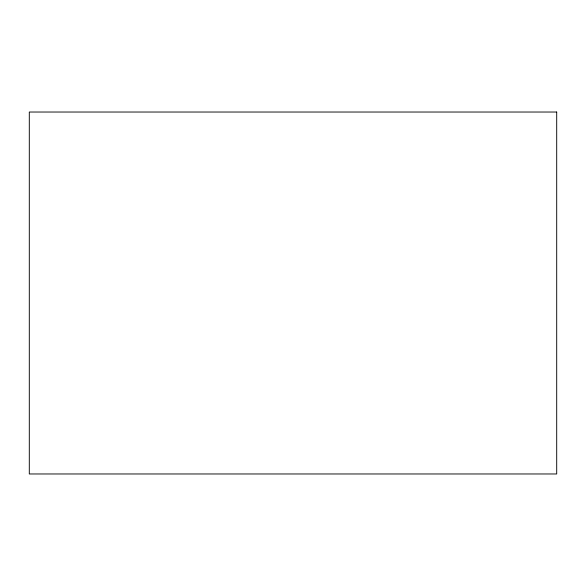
<?xml version="1.0" encoding="UTF-8"?>
<svg xmlns="http://www.w3.org/2000/svg" width="586" height="586" viewBox="0 0 586 586"><rect width="100%" height="100%" fill="white"/><g stroke="black" fill="none" stroke-linecap="round" stroke-linejoin="round"><path stroke-width="0.88" d="M556.7 112.029L29.3 112.029L29.3 473.971L556.7 473.971L556.7 112.029"/></g></svg>
